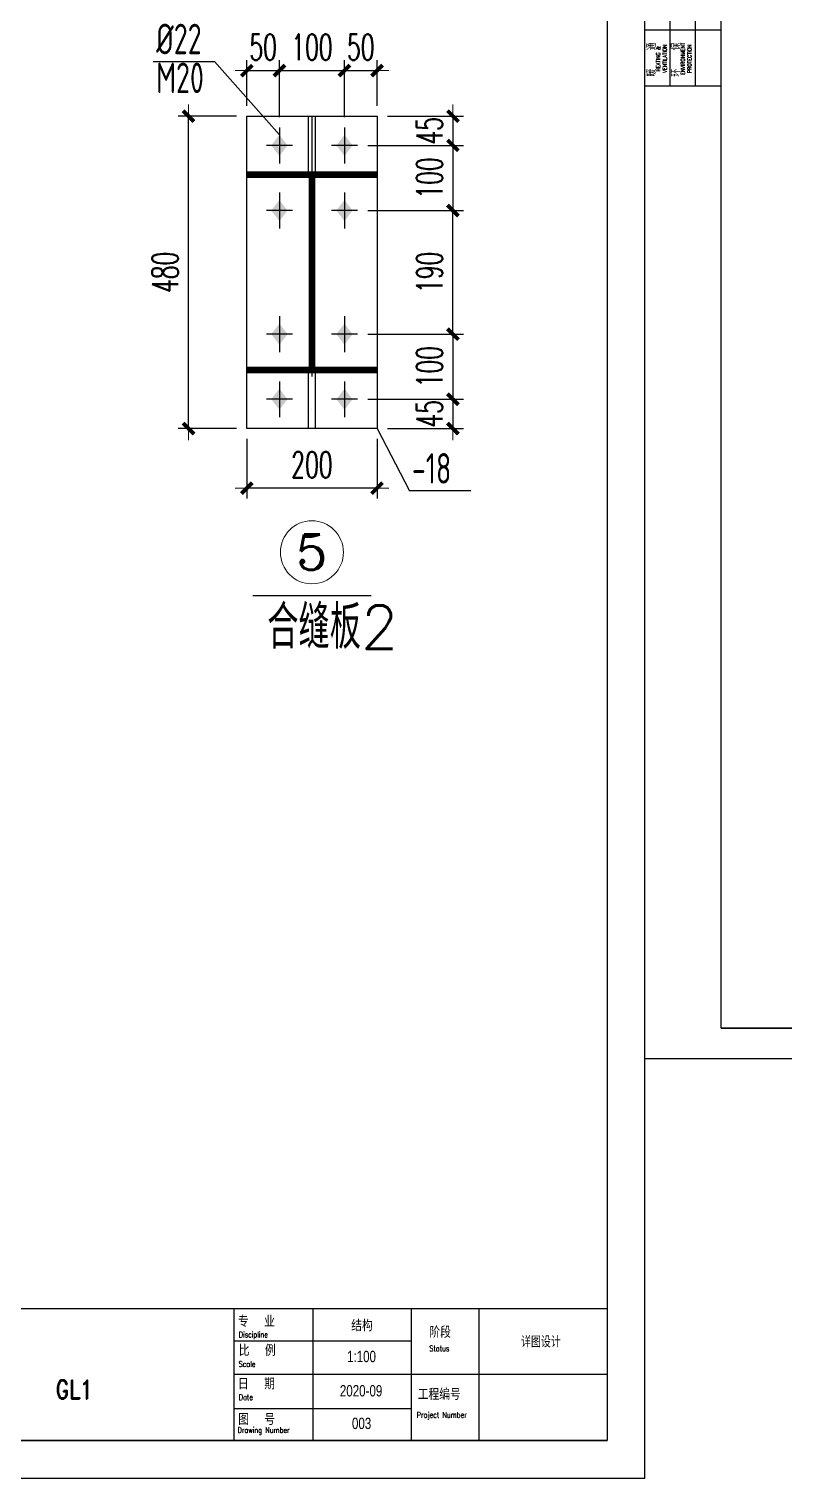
# Model space of a CAD drawing. Header units: inches. Extents: x 129725932 to 129894734, y 55771230 to 55809283.
# Drawn here: x 129799889 to 129803368, y 55798978 to 55805657 of the extents above; entities that cross this region are included whole.
import ezdxf
from ezdxf.enums import TextEntityAlignment as Align

# ---------------------------------------------------------------- set-up
doc = ezdxf.new("R2010")
doc.units = ezdxf.units.IN
doc.header["$MEASUREMENT"] = 0
doc.linetypes.add('ACAD_ISO04W100', pattern=[30, 24, -3, 0, -3])
doc.linetypes.add('CENTER', pattern=[50.8, 31.75, -6.35, 6.35, -6.35])
for name, color, linetype in [('10', 7, 'Continuous'), ('TEXT', 7, 'Continuous'), ('TK', 140, 'Continuous'), ('尺寸标注', 8, 'Continuous'), ('轴线', 1, 'ACAD_ISO04W100'), ('钢梁', 3, 'Continuous')]:
    doc.layers.add(name, color=color, linetype=linetype)
for name, color, linetype, lineweight in [('灰线', 253, 'Continuous', 5), ('轴线层', 1, 'CENTER', 15), ('钢架', 7, 'Continuous', 25)]:
    doc.layers.add(name, color=color, linetype=linetype, lineweight=lineweight)
doc.styles.add('ARIAL', font='swisscl.ttf', dxfattribs={"width": 0.7})
doc.styles.add('COMPLEX', font='COMPLEX')
doc.styles.add('DIM_FONT', font='romans.shx', dxfattribs={"width": 0.618, "bigfont": '1hztxt.shx'})
doc.styles.add('HZ1', font='romand.shx', dxfattribs={"width": 0.7, "height": 300, "bigfont": 'hzxy.shx'})
doc.styles.add('HZXY', font='romand.shx', dxfattribs={"bigfont": 'hzxy.shx'})
doc.styles.add('ROMANC', font='romanc.shx', dxfattribs={"width": 0.8, "bigfont": 'hztxt.shx'})
doc.styles.add('ROMAND', font='ROMAND.shx', dxfattribs={"width": 0.85})
doc.styles.get("Standard").update_dxf_attribs({"font": 'txt', "bigfont": 'gbcbig.shx'})
doc.styles.add('TSSD_Rein', font='tssdeng.shx', dxfattribs={"width": 0.7, "bigfont": 'atssdchn.shx'})
doc.dimstyles.new('WGH(3)', dxfattribs={"dimscale": 1.2, "dimtxt": 100, "dimasz": 0.3, "dimexe": 40, "dimexo": 40, "dimgap": 40, "dimtad": 1, "dimdec": 0, "dimlfac": 0.333333, "dimzin": 0, "dimdsep": 46, "dimtxsty": 'DIM_FONT', "dimblk1": '_DIMX', "dimblk2": '_DIMX', "dimsah": 1, "dimcen": 0.09, "dimclrd": 3, "dimclre": 3, "dimclrt": 7, "dimadec": 0, "dimazin": 0, "dimtfac": 1, "dimtdec": 0, "dimtix": 1, "dimtmove": 2, "dimatfit": 3, "dimldrblk": '_DIMX', "dimfxl": 0, "dimtolj": 1, "dimtzin": 0, "dimarcsym": 0})

# ---------------------------------------------------------------- blocks, each defined once
blk = doc.blocks.new('TK')
at = {"layer": 'TK', "lineweight": -3}
for p, q in [((6334425.8, 2858636.6), (6334425.8, 2870306.6)), ((6334425.8, 2858636.6), (6334425.8, 2870306.6)), ((6350948.5, 2858636.6), (6350948.5, 2870306.6)), ((6350948.5, 2858636.6), (6350948.5, 2870306.6)), ((6334917, 2858833.1), (6334917, 2870110.2)), ((6334917, 2858833.1), (6334917, 2870110.2)), ((6350752, 2870110.2), (6350752, 2858833.1)), ((6350752, 2870110.2), (6350752, 2858833.1)), ((6334589.5, 2864883.6), (6334589.5, 2868812.9)), ((6334753.1, 2864883.6), (6334753.1, 2868812.9)), ((6334917, 2865243.8), (6334425.8, 2865243.8)), ((6334917, 2864883.6), (6334425.8, 2864883.6)), ((6339769.6, 2859520.7), (6350752, 2859520.7)), ((6339769.6, 2859520.7), (6350752, 2859520.7)), ((6348804.1, 2859520.7), (6348804.1, 2858833.1)), ((6349216.7, 2859520.7), (6349216.7, 2858833.1)), ((6349728.7, 2859520.7), (6349728.7, 2858833.1)), ((6350082.3, 2859520.7), (6350082.3, 2858833.1)), ((6349728.7, 2859351.2), (6348804.1, 2859351.2)), ((6350752, 2859177.5), (6348804.1, 2859177.5)), ((6349728.7, 2858998.5), (6348804.1, 2858998.5)), ((6350752, 2858833.1), (6334917, 2858833.1)), ((6334917, 2858833.1), (6350752, 2858833.1)), ((6334917, 2858833.1), (6350752, 2858833.1)), ((6350752, 2858833.1), (6334917, 2858833.1)), ((6334425.8, 2858636.6), (6350948.5, 2858636.6)), ((6334425.8, 2858636.6), (6350948.5, 2858636.6))]:
    blk.add_line(p, q, dxfattribs=at)
at = {"layer": 'TK', "lineweight": -3, "text_generation_flag": 6, "width": 0.8}
for s, height, style, p in [('暖    通', 49.12, 'HZ1', (6334496.5, 2865055.6)), ('VENTILATION', 25.54, 'ROMAND', (6334567.2, 2865060.6)), ('环    保', 49.12, 'HZ1', (6334652.7, 2865055.6)), ('ENVIRONMENT', 25.54, 'ROMAND', (6334683.4, 2865060.6)), ('HEATING &', 25.54, 'ROMAND', (6334525.8, 2865060.6)), ('PROTECTION', 25.54, 'ROMAND', (6334726.4, 2865060.6))]:
    blk.add_text(s, height=height, rotation=270, dxfattribs=dict(at, style=style)).set_placement(p, align=Align.CENTER)
at = {"layer": 'TK', "lineweight": -3, "style": 'HZXY', "width": 1}
for s, p in [('专  业', (6348825.2, 2859425.2)), ('阶段', (6349824.8, 2859368.6)), ('比  例', (6348829.6, 2859273.3)), ('日  期', (6348825.2, 2859099.1)), ('工程编号', (6349764, 2859044.5)), ('图  号', (6348826.7, 2858913.7))]:
    blk.add_text(s, height=58.94, dxfattribs=at).set_placement(p)
at = {"layer": 'TK', "lineweight": -3, "style": 'ROMANC', "text_generation_flag": 6, "width": 0.75}
for s, p in [('Discipline', (6348830.1, 2859370.7)), ('Status', (6349824.6, 2859298.2)), ('Scale', (6348829.4, 2859217)), ('Date', (6348830.1, 2859043.5)), ('Project Number', (6349759.1, 2858951.3)), ('Drawing Number', (6348823.9, 2858872.2))]:
    blk.add_text(s, height=29.47, rotation=180, dxfattribs=at).set_placement(p)
at = {"layer": 'TK', "lineweight": -3}
for tag, height, style, width, p in [('PROJECT-NAME', 98.2, 'HZXY', 0.8, (6344531.8, 2859366.2)), ('ITEM-NAME', 98.2, 'HZXY', 0.8, (6346423, 2859369.9)), ('DISCIPLINE', 58.9, 'HZXY', 1, (6349472.7, 2859435.4)), ('STATUS', 58.9, 'HZXY', 0.8, (6350406.5, 2859350.8)), ('版本号', 58.9, 'HZXY', 1, (6342281.9, 2859251.5)), ('REWORK-DATE', 58.9, 'ARIAL', 1, (6342814.4, 2859259)), ('DRAWING-TITLE', 98.2, 'HZXY', 0.8, (6347969.5, 2859229.5)), ('SCALE', 58.9, 'ARIAL', 1, (6349470.2, 2859271.1)), ('版本号', 58.9, 'HZXY', 1, (6342281.9, 2859078.2)), ('REWORK-DATE', 58.9, 'ARIAL', 1, (6342814.4, 2859087.1)), ('DRAWING-TITLE', 98.2, 'HZXY', 0.8, (6347970.5, 2859098.8)), ('DATE', 58.9, 'ARIAL', 1, (6349468, 2859092.1)), ('PROJECT-NUMBER', 58.9, 'ARIAL', 0.9, (6350395.7, 2859013.3)), ('版本号', 58.9, 'HZXY', 1, (6342281.9, 2858912.2)), ('REWORK-DATE', 58.9, 'ARIAL', 1, (6342814.4, 2858915.2)), ('DRAWING-TITLE', 98.2, 'HZXY', 0.8, (6347972.1, 2858962.5)), ('DRAWING-NUMBER', 58.9, 'ARIAL', 1, (6349470.8, 2858922))]:
    blk.add_attdef(tag, text='', height=height, dxfattribs=dict(at, style=style, width=width)).set_placement(p, align=Align.MIDDLE)
blk = doc.blocks.new('_DIMX')
blk.add_line((-150, 0), (150, 0))
at = {"const_width": 50}
blk.add_lwpolyline([(-70, -70), (70, 70)], dxfattribs=at)
blk = doc.blocks.new('*D265')
at = {"layer": 'Defpoints', "color": 0}
for p in [(129801492.6, 55805255.4), (129801402.6, 55805120.4), (129801842.6, 55805120.4)]:
    blk.add_point(p, dxfattribs=at)
at = {"layer": '灰线', "color": 3, "lineweight": -2}
for p, q in [((129801540.6, 55805255.4), (129801890.6, 55805255.4)), ((129801842.6, 55805255.8), (129801842.6, 55805256.1)), ((129801842.6, 55805255.4), (129801842.6, 55805120.4)), ((129801450.6, 55805120.4), (129801890.6, 55805120.4)), ((129801842.6, 55805120.1), (129801842.6, 55805119.7))]:
    blk.add_line(p, q, dxfattribs=at)
at = {"layer": '灰线', "color": 3, "lineweight": -2, "xscale": 0.3599999999999997, "yscale": 0.3599999999999997, "zscale": 0.3599999999999997}
for p, rotation in [((129801842.6, 55805255.4), 270), ((129801842.6, 55805120.4), 90)]:
    blk.add_blockref('_DIMX', p, dxfattribs=dict(at, rotation=rotation))
at = {"layer": '灰线', "color": 7, "insert": (129801734.6, 55805187.9), "char_height": 120, "attachment_point": 5, "rotation": 90, "style": 'DIM_FONT'}
blk.add_mtext('\\A1;45', dxfattribs=at)
blk = doc.blocks.new('*D266')
at = {"layer": 'Defpoints', "color": 0}
for p in [(129801402.6, 55805120.4), (129801402.6, 55804820.4), (129801842.6, 55804820.4)]:
    blk.add_point(p, dxfattribs=at)
at = {"layer": '灰线', "color": 3, "lineweight": -2}
for p, q in [((129801450.6, 55805120.4), (129801890.6, 55805120.4)), ((129801842.6, 55805120.1), (129801842.6, 55804820.8)), ((129801450.6, 55804820.4), (129801890.6, 55804820.4))]:
    blk.add_line(p, q, dxfattribs=at)
at = {"layer": '灰线', "color": 3, "lineweight": -2, "xscale": 0.3599999999999997, "yscale": 0.3599999999999997, "zscale": 0.3599999999999997}
for p, rotation in [((129801842.6, 55805120.4), 90), ((129801842.6, 55804820.4), 270)]:
    blk.add_blockref('_DIMX', p, dxfattribs=dict(at, rotation=rotation))
at = {"layer": '灰线', "color": 7, "insert": (129801734.6, 55804970.4), "char_height": 120, "attachment_point": 5, "rotation": 90, "style": 'DIM_FONT'}
blk.add_mtext('\\A1;100', dxfattribs=at)
blk = doc.blocks.new('*D267')
at = {"layer": 'Defpoints', "color": 0}
for p in [(129801402.6, 55804250.4), (129801402.6, 55803950.4), (129801842.6, 55803950.4)]:
    blk.add_point(p, dxfattribs=at)
at = {"layer": '灰线', "color": 3, "lineweight": -2}
for p, q in [((129801450.6, 55804250.4), (129801890.6, 55804250.4)), ((129801842.6, 55804250.1), (129801842.6, 55803950.8)), ((129801450.6, 55803950.4), (129801890.6, 55803950.4))]:
    blk.add_line(p, q, dxfattribs=at)
at = {"layer": '灰线', "color": 3, "lineweight": -2, "xscale": 0.3599999999999997, "yscale": 0.3599999999999997, "zscale": 0.3599999999999997}
for p, rotation in [((129801842.6, 55804250.4), 90), ((129801842.6, 55803950.4), 270)]:
    blk.add_blockref('_DIMX', p, dxfattribs=dict(at, rotation=rotation))
at = {"layer": '灰线', "color": 7, "insert": (129801734.6, 55804100.4), "char_height": 120, "attachment_point": 5, "rotation": 90, "style": 'DIM_FONT'}
blk.add_mtext('\\A1;100', dxfattribs=at)
blk = doc.blocks.new('*D268')
at = {"layer": 'Defpoints', "color": 0}
for p in [(129801402.6, 55803950.4), (129801492.6, 55803815.4), (129801842.6, 55803815.4)]:
    blk.add_point(p, dxfattribs=at)
at = {"layer": '灰线', "color": 3, "lineweight": -2}
for p, q in [((129801450.6, 55803950.4), (129801890.6, 55803950.4)), ((129801842.6, 55803950.8), (129801842.6, 55803951.1)), ((129801842.6, 55803950.4), (129801842.6, 55803815.4)), ((129801540.6, 55803815.4), (129801890.6, 55803815.4)), ((129801842.6, 55803815.1), (129801842.6, 55803814.7))]:
    blk.add_line(p, q, dxfattribs=at)
at = {"layer": '灰线', "color": 3, "lineweight": -2, "xscale": 0.3599999999999997, "yscale": 0.3599999999999997, "zscale": 0.3599999999999997}
for p, rotation in [((129801842.6, 55803950.4), 270), ((129801842.6, 55803815.4), 90)]:
    blk.add_blockref('_DIMX', p, dxfattribs=dict(at, rotation=rotation))
at = {"layer": '灰线', "color": 7, "insert": (129801734.6, 55803882.9), "char_height": 120, "attachment_point": 5, "rotation": 90, "style": 'DIM_FONT'}
blk.add_mtext('\\A1;45', dxfattribs=at)
blk = doc.blocks.new('*D269')
at = {"layer": 'Defpoints', "color": 0}
for p in [(129801042.6, 55805465.3), (129800892.6, 55805255.4), (129801042.6, 55805202.9)]:
    blk.add_point(p, dxfattribs=at)
at = {"layer": '灰线', "color": 3, "lineweight": -2}
for p, q in [((129800892.6, 55805303.4), (129800892.6, 55805513.3)), ((129801042.6, 55805250.9), (129801042.6, 55805513.3)), ((129800892.2, 55805465.3), (129800891.9, 55805465.3)), ((129800892.6, 55805465.3), (129801042.6, 55805465.3)), ((129801043, 55805465.3), (129801043.3, 55805465.3))]:
    blk.add_line(p, q, dxfattribs=at)
at = {"layer": '灰线', "color": 3, "lineweight": -2, "xscale": 0.3599999999999997, "yscale": 0.3599999999999997, "zscale": 0.3599999999999997}
blk.add_blockref('_DIMX', (129800892.6, 55805465.3), dxfattribs=at)
at = {"layer": '灰线', "color": 3, "lineweight": -2, "xscale": 0.3599999999999997, "yscale": 0.3599999999999997, "zscale": 0.3599999999999997, "rotation": 180}
blk.add_blockref('_DIMX', (129801042.6, 55805465.3), dxfattribs=at)
at = {"layer": '灰线', "color": 7, "insert": (129800967.6, 55805573.3), "char_height": 120, "attachment_point": 5, "style": 'DIM_FONT'}
blk.add_mtext('\\A1;50', dxfattribs=at)
blk = doc.blocks.new('*D270')
at = {"layer": 'Defpoints', "color": 0}
for p in [(129801342.6, 55805465.3), (129801042.6, 55805202.9), (129801342.6, 55805202.9)]:
    blk.add_point(p, dxfattribs=at)
at = {"layer": '灰线', "color": 3, "lineweight": -2}
for p, q in [((129801042.6, 55805250.9), (129801042.6, 55805513.3)), ((129801342.6, 55805250.9), (129801342.6, 55805513.3)), ((129801043, 55805465.3), (129801342.2, 55805465.3))]:
    blk.add_line(p, q, dxfattribs=at)
at = {"layer": '灰线', "color": 3, "lineweight": -2, "xscale": 0.3599999999999997, "yscale": 0.3599999999999997, "zscale": 0.3599999999999997, "rotation": 180}
blk.add_blockref('_DIMX', (129801042.6, 55805465.3), dxfattribs=at)
at = {"layer": '灰线', "color": 3, "lineweight": -2, "xscale": 0.3599999999999997, "yscale": 0.3599999999999997, "zscale": 0.3599999999999997}
blk.add_blockref('_DIMX', (129801342.6, 55805465.3), dxfattribs=at)
at = {"layer": '灰线', "color": 7, "insert": (129801192.6, 55805573.3), "char_height": 120, "attachment_point": 5, "style": 'DIM_FONT'}
blk.add_mtext('\\A1;100', dxfattribs=at)
blk = doc.blocks.new('*D271')
at = {"layer": 'Defpoints', "color": 0}
for p in [(129801492.6, 55805465.3), (129801342.6, 55805202.9), (129801492.6, 55805255.4)]:
    blk.add_point(p, dxfattribs=at)
at = {"layer": '灰线', "color": 3, "lineweight": -2}
for p, q in [((129801342.6, 55805250.9), (129801342.6, 55805513.3)), ((129801492.6, 55805303.4), (129801492.6, 55805513.3)), ((129801342.2, 55805465.3), (129801341.9, 55805465.3)), ((129801342.6, 55805465.3), (129801492.6, 55805465.3)), ((129801493, 55805465.3), (129801493.3, 55805465.3))]:
    blk.add_line(p, q, dxfattribs=at)
at = {"layer": '灰线', "color": 3, "lineweight": -2, "xscale": 0.3599999999999997, "yscale": 0.3599999999999997, "zscale": 0.3599999999999997}
blk.add_blockref('_DIMX', (129801342.6, 55805465.3), dxfattribs=at)
at = {"layer": '灰线', "color": 3, "lineweight": -2, "xscale": 0.3599999999999997, "yscale": 0.3599999999999997, "zscale": 0.3599999999999997, "rotation": 180}
blk.add_blockref('_DIMX', (129801492.6, 55805465.3), dxfattribs=at)
at = {"layer": '灰线', "color": 7, "insert": (129801417.6, 55805573.3), "char_height": 120, "attachment_point": 5, "style": 'DIM_FONT'}
blk.add_mtext('\\A1;50', dxfattribs=at)
blk = doc.blocks.new('*D272')
at = {"layer": 'Defpoints', "color": 0}
for p in [(129800623.8, 55805255.4), (129800892.6, 55805255.4), (129800892.6, 55803815.4)]:
    blk.add_point(p, dxfattribs=at)
at = {"layer": '灰线', "color": 3, "lineweight": -2}
for p, q in [((129800844.6, 55805255.4), (129800575.8, 55805255.4)), ((129800623.8, 55803815.8), (129800623.8, 55805255.1)), ((129800844.6, 55803815.4), (129800575.8, 55803815.4))]:
    blk.add_line(p, q, dxfattribs=at)
at = {"layer": '灰线', "color": 3, "lineweight": -2, "xscale": 0.3599999999999997, "yscale": 0.3599999999999997, "zscale": 0.3599999999999997}
for p, rotation in [((129800623.8, 55805255.4), 90), ((129800623.8, 55803815.4), 270)]:
    blk.add_blockref('_DIMX', p, dxfattribs=dict(at, rotation=rotation))
at = {"layer": '灰线', "color": 7, "insert": (129800515.8, 55804535.4), "char_height": 120, "attachment_point": 5, "rotation": 90, "style": 'DIM_FONT'}
blk.add_mtext('\\A1;480', dxfattribs=at)
blk = doc.blocks.new('*D273')
at = {"layer": 'Defpoints', "color": 0}
for p in [(129800892.6, 55803815.4), (129801492.6, 55803815.4), (129800892.6, 55803540.8)]:
    blk.add_point(p, dxfattribs=at)
at = {"layer": '灰线', "color": 3, "lineweight": -2}
for p, q in [((129800892.6, 55803767.4), (129800892.6, 55803492.8)), ((129801492.6, 55803767.4), (129801492.6, 55803492.8)), ((129801492.2, 55803540.8), (129800893, 55803540.8))]:
    blk.add_line(p, q, dxfattribs=at)
at = {"layer": '灰线', "color": 3, "lineweight": -2, "xscale": 0.3599999999999997, "yscale": 0.3599999999999997, "zscale": 0.3599999999999997, "rotation": 180}
blk.add_blockref('_DIMX', (129800892.6, 55803540.8), dxfattribs=at)
at = {"layer": '灰线', "color": 3, "lineweight": -2, "xscale": 0.3599999999999997, "yscale": 0.3599999999999997, "zscale": 0.3599999999999997}
blk.add_blockref('_DIMX', (129801492.6, 55803540.8), dxfattribs=at)
at = {"layer": '灰线', "color": 7, "insert": (129801192.6, 55803648.8), "char_height": 120, "attachment_point": 5, "style": 'DIM_FONT'}
blk.add_mtext('\\A1;200', dxfattribs=at)
blk = doc.blocks.new('*D274')
at = {"layer": 'Defpoints', "color": 0}
for p in [(129801402.6, 55804820.4), (129801842.6, 55804820.4), (129801402.6, 55804250.4)]:
    blk.add_point(p, dxfattribs=at)
at = {"layer": '灰线', "color": 3, "lineweight": -2}
for p, q in [((129801450.6, 55804820.4), (129801890.6, 55804820.4)), ((129801842.6, 55804250.8), (129801842.6, 55804820.1)), ((129801450.6, 55804250.4), (129801890.6, 55804250.4))]:
    blk.add_line(p, q, dxfattribs=at)
at = {"layer": '灰线', "color": 3, "lineweight": -2, "xscale": 0.3599999999999997, "yscale": 0.3599999999999997, "zscale": 0.3599999999999997}
for p, rotation in [((129801842.6, 55804820.4), 90), ((129801842.6, 55804250.4), 270)]:
    blk.add_blockref('_DIMX', p, dxfattribs=dict(at, rotation=rotation))
at = {"layer": '灰线', "color": 7, "insert": (129801734.6, 55804535.4), "char_height": 120, "attachment_point": 5, "rotation": 90, "style": 'DIM_FONT'}
blk.add_mtext('\\A1;190', dxfattribs=at)
blk = doc.blocks.new('轴线标号')
at = {"lineweight": 13}
blk.add_circle((0, 0), 0.5, dxfattribs=at)
at = {"layer": '钢架', "lineweight": 13, "style": 'COMPLEX', "width": 1.041667}
blk.add_attdef('A', text='', height=0.56, dxfattribs=at).set_placement((-0.25, -0.28), (0.25, -0.28), align=Align.FIT)

msp = doc.modelspace()

# ---------------------------------------------------------------- linework, layer by layer
msp.add_line((129800919.9, 55803045.4), (129801465.3, 55803045.4))
at = {"layer": '10', "color": 253}
for p, q in [((129801042.6, 55805202.9), (129801042.6, 55805037.9)), ((129801342.6, 55805202.9), (129801342.6, 55805037.9)), ((129801102.6, 55805120.4), (129800982.6, 55805120.4)), ((129801402.6, 55805120.4), (129801282.6, 55805120.4)), ((129801042.6, 55804902.9), (129801042.6, 55804737.9)), ((129801342.6, 55804902.9), (129801342.6, 55804737.9)), ((129801102.6, 55804820.4), (129800982.6, 55804820.4)), ((129801402.6, 55804820.4), (129801282.6, 55804820.4)), ((129801042.6, 55804332.9), (129801042.6, 55804167.9)), ((129801342.6, 55804332.9), (129801342.6, 55804167.9)), ((129801102.6, 55804250.4), (129800982.6, 55804250.4)), ((129801402.6, 55804250.4), (129801282.6, 55804250.4)), ((129801042.6, 55804032.9), (129801042.6, 55803867.9)), ((129801342.6, 55804032.9), (129801342.6, 55803867.9)), ((129801102.6, 55803950.4), (129800982.6, 55803950.4)), ((129801402.6, 55803950.4), (129801282.6, 55803950.4))]:
    msp.add_line(p, q, dxfattribs=at)
at = {"layer": '10'}
for points in [[(129801042.6, 55805169.2), (129801005.1, 55805120.4), (129801080.1, 55805120.4), (129801042.6, 55805071.7)], [(129801342.6, 55805169.2), (129801305.1, 55805120.4), (129801380.1, 55805120.4), (129801342.6, 55805071.7)], [(129801042.6, 55804869.2), (129801005.1, 55804820.4), (129801080.1, 55804820.4), (129801042.6, 55804771.7)], [(129801342.6, 55804869.2), (129801305.1, 55804820.4), (129801380.1, 55804820.4), (129801342.6, 55804771.7)], [(129801042.6, 55804299.2), (129801005.1, 55804250.4), (129801080.1, 55804250.4), (129801042.6, 55804201.7)], [(129801342.6, 55804299.2), (129801305.1, 55804250.4), (129801380.1, 55804250.4), (129801342.6, 55804201.7)], [(129801042.6, 55803999.2), (129801005.1, 55803950.4), (129801080.1, 55803950.4), (129801042.6, 55803901.7)], [(129801342.6, 55803999.2), (129801305.1, 55803950.4), (129801380.1, 55803950.4), (129801342.6, 55803901.7)]]:
    msp.add_solid(points, dxfattribs=at)
at = {"layer": '尺寸标注'}
for p, q in [((129800460.8, 55805507.5), (129800743.1, 55805507.5)), ((129801042.6, 55805169.2), (129800743.1, 55805507.5)), ((129801492.6, 55803815.4), (129801642.1, 55803528.5)), ((129801924.4, 55803528.5), (129801642.1, 55803528.5))]:
    msp.add_line(p, q, dxfattribs=at)
at = {"layer": '轴线', "ltscale": 50}
msp.add_line((129801192.6, 55805255.4), (129801192.6, 55803815.4), dxfattribs=at)
at = {"layer": '钢梁'}
for p, q in [((129800892.6, 55804985.4), (129801492.6, 55804985.4)), ((129800892.6, 55804085.4), (129801492.6, 55804085.4))]:
    msp.add_line(p, q, dxfattribs=at)
for points in [[(129800892.6, 55805255.4), (129801492.6, 55805255.4), (129801492.6, 55803815.4), (129800892.6, 55803815.4)], [(129801177.6, 55805255.4), (129801207.6, 55805255.4), (129801207.6, 55804985.4), (129801177.6, 55804985.4)], [(129801177.6, 55804085.4), (129801207.6, 55804085.4), (129801207.6, 55803815.4), (129801177.6, 55803815.4)]]:
    msp.add_lwpolyline(points, close=True, dxfattribs=at)
at = {"layer": '钢梁', "const_width": 30}
for points in [[(129800892.6, 55804985.4), (129801492.6, 55804985.4)], [(129801192.6, 55804985.4), (129801192.6, 55804085.4)], [(129801492.6, 55804085.4), (129800892.6, 55804085.4)]]:
    msp.add_lwpolyline(points, dxfattribs=at)

# ---------------------------------------------------------------- block references
ref = msp.add_blockref('TK', (124194726.7, 53274751.6), dxfattribs=dict(xscale=0.8830176671653561, yscale=0.8830176629634453, zscale=0.8830176690173454))
ref.add_attrib('STATUS', '详图设计', dxfattribs={"layer": 'TK', "lineweight": -3, "height": 52.04, "style": 'HZXY', "width": 0.8}).set_placement((129802247.9, 55799609), align=Align.MIDDLE)
ref.add_attrib('DRAWING-TITLE', 'GL1', dxfattribs={"layer": 'TK', "lineweight": -3, "height": 86.74, "style": 'HZXY', "width": 0.8}).set_placement((129800096.9, 55799386.4), align=Align.MIDDLE)
ref.add_attrib('SCALE', '1:100', dxfattribs={"layer": 'TK', "lineweight": -3, "height": 52.04, "style": 'ARIAL', "width": 1}).set_placement((129801421.1, 55799538.5), align=Align.MIDDLE)
ref.add_attrib('DATE', '2020-09', dxfattribs={"layer": 'TK', "lineweight": -3, "height": 52.04, "style": 'ARIAL', "width": 1}).set_placement((129801419.2, 55799380.5), align=Align.MIDDLE)
ref.add_attrib('DRAWING-NUMBER', '003', dxfattribs={"layer": 'TK', "lineweight": -3, "height": 52.04, "style": 'ARIAL', "width": 1}).set_placement((129801421.6, 55799230.2), align=Align.MIDDLE)
ref.add_attrib('DISCIPLINE', '结构', dxfattribs={"layer": 'TK', "lineweight": -3, "height": 52.04, "style": 'HZXY', "width": 1}).set_placement((129801423.3, 55799683.6), align=Align.MIDDLE)
at = {"xscale": 0.7173618336110094, "yscale": 0.7173618301973851, "zscale": 0.7173618351155617}
msp.add_blockref('TK', (125258651.1, 53750234.7), dxfattribs=at)
ref = msp.add_blockref('轴线标号', (129801192.6, 55803245.1), dxfattribs=dict(xscale=290.6235134154558, yscale=290.6235134080052, zscale=290.6235134116318))
ref.add_attrib('A', '5', dxfattribs={"layer": '钢架', "lineweight": 13, "height": 162.7, "style": 'COMPLEX', "width": 1.339286}).set_placement((129801119.9, 55803163.7), (129801265.2, 55803163.7), align=Align.FIT)

# ---------------------------------------------------------------- texts
at = {"layer": 'TEXT', "style": 'TSSD_Rein', "width": 0.7}
for s, p in [('%%C22', (129800474.7, 55805540.7)), ('M20', (129800474.7, 55805361.7)), ('-18', (129801653.3, 55803561.6))]:
    msp.add_text(s, height=140.62, dxfattribs=at).set_placement(p)
at = {"layer": '轴线层', "color": 4, "linetype": 'ByBlock', "insert": (129800986.7, 55803000.5), "char_height": 200, "width": 731.85, "attachment_point": 1}
msp.add_mtext('合缝板2', dxfattribs=at)

# ---------------------------------------------------------------- dimensions: what is measured, and where the dimension line sits
at = {"layer": '灰线'}
for base, p1, p2, picture, middle in [((129801042.6, 55805465.3), (129800892.6, 55805255.4), (129801042.6, 55805202.9), '*D269', (129800967.6, 55805573.3)), ((129801342.6, 55805465.3), (129801042.6, 55805202.9), (129801342.6, 55805202.9), '*D270', (129801192.6, 55805573.3)), ((129801492.6, 55805465.3), (129801342.6, 55805202.9), (129801492.6, 55805255.4), '*D271', (129801417.6, 55805573.3)), ((129800892.6, 55803540.8), (129801492.6, 55803815.4), (129800892.6, 55803815.4), '*D273', (129801192.6, 55803648.8))]:
    dim = msp.add_linear_dim(base=base, p1=p1, p2=p2, dimstyle='WGH(3)', dxfattribs=at)
    dim.commit()
    dim.dimension.update_dxf_attribs({"geometry": picture, "text_midpoint": middle})
for base, p1, p2, picture, middle in [((129800623.8, 55805255.4), (129800892.6, 55803815.4), (129800892.6, 55805255.4), '*D272', (129800515.8, 55804535.4)), ((129801842.6, 55805120.4), (129801492.6, 55805255.4), (129801402.6, 55805120.4), '*D265', (129801734.6, 55805187.9)), ((129801842.6, 55804820.4), (129801402.6, 55805120.4), (129801402.6, 55804820.4), '*D266', (129801734.6, 55804970.4)), ((129801842.6, 55804820.4), (129801402.6, 55804250.4), (129801402.6, 55804820.4), '*D274', (129801734.6, 55804535.4)), ((129801842.6, 55803950.4), (129801402.6, 55804250.4), (129801402.6, 55803950.4), '*D267', (129801734.6, 55804100.4)), ((129801842.6, 55803815.4), (129801402.6, 55803950.4), (129801492.6, 55803815.4), '*D268', (129801734.6, 55803882.9))]:
    dim = msp.add_linear_dim(base=base, p1=p1, p2=p2, angle=90, dimstyle='WGH(3)', dxfattribs=at)
    dim.commit()
    dim.dimension.update_dxf_attribs({"geometry": picture, "text_midpoint": middle})

doc.saveas('drawing.dxf')
